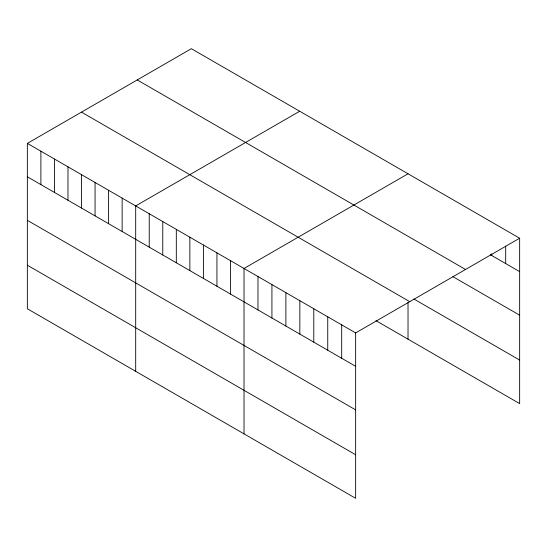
<?xml version="1.0" encoding="UTF-8"?>
<svg xmlns="http://www.w3.org/2000/svg" width="547" height="547" viewBox="0 0 547 547"><rect width="100%" height="100%" fill="white"/><g stroke="black" fill="none" stroke-linecap="round" stroke-linejoin="round"><path stroke-width="0.82" d="M27.35 143.382L355.646 332.918L355.646 498.31L27.35 308.768L27.35 143.382L191.354 48.69L519.65 238.232L519.65 403.618L375.953 320.658M299.694 111.239L135.69 205.925L135.69 371.317M408.028 173.789L244.024 268.474L244.024 433.867M355.646 332.918L519.65 238.232M490.276 254.676L519.65 271.64M137.235 79.937L465.531 269.48M452.827 276.611L519.65 315.195M413.901 299.018L519.65 360.063M81.469 112.135L409.765 301.671M27.35 176.784L355.646 366.326M27.35 220.338L355.646 409.881M27.35 265.213L355.646 454.755M505.695 246.047L505.695 263.586M491.746 253.856L491.746 255.524M408.028 302.457L408.028 339.174M341.69 324.863L341.69 358.271M327.742 316.809L327.742 350.217M313.787 308.754L313.787 342.155M299.838 300.7L299.838 334.101M285.883 292.645L285.883 326.046M271.927 284.584L271.927 317.992M257.979 276.529L257.979 309.937M230.485 260.659L230.485 294.06M216.94 252.837L216.94 286.245M203.402 245.022L203.402 278.423M189.857 237.2L189.857 270.608M176.312 229.384L176.312 262.786M162.774 221.562L162.774 254.97M149.228 213.747L149.228 247.155M122.145 198.11L122.145 231.518M108.6 190.288L108.6 223.696M95.062 182.472L95.062 215.88M81.517 174.657L81.517 208.058M67.978 166.835L67.978 200.243M54.433 159.02L54.433 192.421M40.895 151.198L40.895 184.606"/></g></svg>
